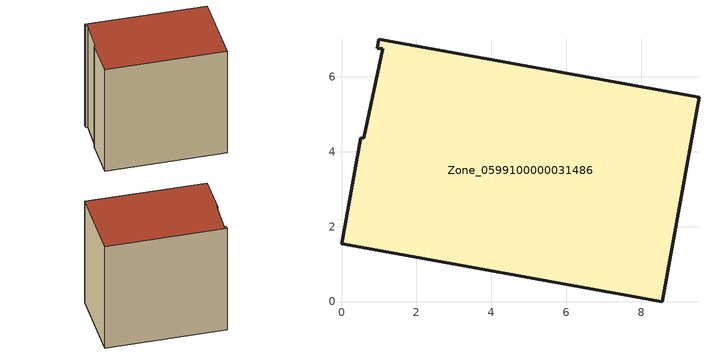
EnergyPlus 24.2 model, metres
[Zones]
Zone_0599100000031486
 floor ground (C_G): 0,1.54 0.51,4.37 0.59,4.36 1.11,6.75 0.95,6.77 0.99,7 9.55,5.45 8.56,0 z0
 wall outside (C_F): 0.99,7 0.95,6.77 1.11,6.75 0.59,4.36 0.51,4.37 0,1.54 8.56,0 9.55,5.45 0.99,7 z0:8.57
 roof outside (C_R): 1.11,6.75 0.59,4.36 0.51,4.37 0,1.54 8.56,0 9.55,5.45 0.99,7 0.95,6.77 z8.57
[BUILDING]
Pand.0599100000031486: North Axis=0; Terrain=City; Loads Convergence Tolerance Value=0.04; Temperature Convergence Tolerance Value=0.4; Solar Distribution=FullExterior; Maximum Number of Warmup Days=25; Minimum Number of Warmup Days=1
[Site:Location]
Rotterdam.The.Hague.AP_ZH_NLD Design_Conditions: Latitude=51.96; Longitude=4.45; Time Zone=1; Elevation=-4.5
[SITE:GROUNDTEMPERATURE:BUILDINGSURFACE]
18, 18, 18, 18, 18, 18, 18, 18, 18, 18, 18, 18
[MATERIAL] Thermal Absorptance=0.9; Solar Absorptance=0.7; Visible Absorptance=0.7
Name | Roughness | Thickness | Conductivity | Density | Specific Heat
G.TC.1975-1991 | MediumSmooth | 0.15 | 0.288461 | 540 | 1210
F.TC.1975-1991 | Rough | 0.3 | 0.230769 | 1920 | 840
R.TC.1975-1991 | MediumRough | 0.2 | 0.153846 | 1500 | 1000
[CONSTRUCTION]
C_G: G.TC.1975-1991
C_F: F.TC.1975-1991
C_R: R.TC.1975-1991
[ZONE]
Zone_0599100000031486: Type=1; Multiplier=1; Ceiling Height=Autocalculate; Volume=Autocalculate; Floor Area=autocalculate; Part of Total Floor Area=Yes
[ZONEINFILTRATION:DESIGNFLOWRATE]
Infil_Zone_0599100000031486: Zone or ZoneList or Space or SpaceList=Zone_0599100000031486; Schedule=AlwaysOn; Design Flow Rate Calculation Method=Flow/Area; Flow Rate per Floor Area=0.003; Constant Term Coefficient=1; Temperature Term Coefficient=0; Velocity Term Coefficient=0; Velocity Squared Term Coefficient=0
[HVACTEMPLATE:ZONE:IDEALLOADSAIRSYSTEM]
Zone_0599100000031486: Maximum Heating Supply Air Temperature=50; Minimum Cooling Supply Air Temperature=13; Maximum Heating Supply Air Humidity Ratio=0.0156; Minimum Cooling Supply Air Humidity Ratio=0.0077; Heating Limit=NoLimit; Cooling Limit=NoLimit; Dehumidification Control Type=ConstantSensibleHeatRatio; Cooling Sensible Heat Ratio=0.7; Dehumidification Setpoint=60; Humidification Control Type=None; Humidification Setpoint=30; Outdoor Air Method=None; Outdoor Air Flow Rate per Person=0.00944; Outdoor Air Flow Rate per Zone Floor Area=0; Outdoor Air Flow Rate per Zone=0; Demand Controlled Ventilation Type=None; Outdoor Air Economizer Type=NoEconomizer; Heat Recovery Type=None; Sensible Heat Recovery Effectiveness=0.7; Latent Heat Recovery Effectiveness=0.65
[ZONECONTROL:THERMOSTAT]
ThermostatControl_Zone_0599100000031486: Zone or ZoneList=Zone_0599100000031486; Control Type Schedule=DualSetpointControlType; Control 1=Thermostat_Zone_0599100000031486; Temperature Difference Between Cutout And Setpoint=0
[THERMOSTATSETPOINT:DUALSETPOINT]
Thermostat_Zone_0599100000031486: Heating Setpoint Temperature Schedule=HeatingSetpoint_Zone_0599100000031486; Cooling Setpoint Temperature Schedule=CoolingSetpoint_Zone_0599100000031486
[SCHEDULE:COMPACT]
HeatingSetpoint_Zone_0599100000031486: Through: 12/31, For: AllDays, Until: 24:00, 21
CoolingSetpoint_Zone_0599100000031486: Through: 12/31, For: AllDays, Until: 24:00, 24
DualSetpointControlType: Through: 12/31, For: AllDays, Until: 24:00, 4
AlwaysOn: Through: 12/31, For: AllDays, Until: 24:00, 1
